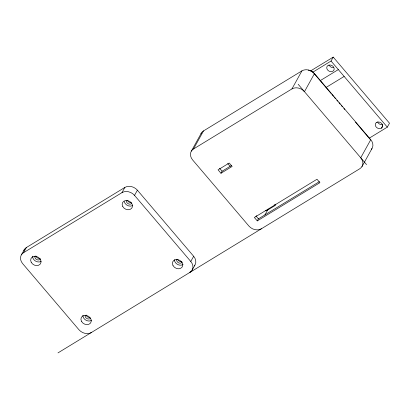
<?xml version="1.0" encoding="UTF-8"?>
<svg xmlns="http://www.w3.org/2000/svg" width="410" height="410" viewBox="0 0 410 410"><rect width="100%" height="100%" fill="white"/><g stroke="black" fill="none" stroke-linecap="round" stroke-linejoin="round"><path stroke-width="0.61" d="M21.422 254.779L24.298 249.593M91.461 332.469A9.261 7.529 29 0 1 78.93 329.722L22.658 263.625A9.261 7.529 29 0 1 23.544 252.693L26.419 247.507L124.85 187.442A9.261 7.529 29 0 1 137.386 190.184L193.658 256.286A9.261 7.529 29 0 1 194.304 265.926M23.544 252.693L121.975 192.628L124.85 187.442M190.465 271.369L189.891 272.404A9.261 7.529 29 0 0 190.783 261.472L134.511 195.37L137.386 190.184M191.373 151.075L201.392 132.999M261.416 228.759A9.261 7.529 29 0 1 248.88 226.018L192.608 159.921A9.261 7.529 29 0 1 193.499 148.984L203.519 130.913L301.95 70.848A9.261 7.529 29 0 1 314.48 73.595L370.753 139.692A9.261 7.529 29 0 1 371.404 149.332M220.969 173.266L232.152 166.439L229.241 163.021L218.058 169.848L220.969 173.266L222.102 171.221L231.686 165.373M190.783 261.472L193.658 256.286M193.499 148.984L291.93 88.924L301.95 70.848M192.018 270.318L194.893 265.132M314.48 73.595L304.461 91.666A9.261 7.529 29 0 0 291.93 88.924M312.466 72.38L331.049 61.044L333.228 57.113L389.5 123.21L387.322 127.141L369.297 138.139M255.953 216.731L256.563 215.639M257.27 220.898L319.908 182.681L316.997 179.257L254.359 217.479L257.27 220.898L258.402 218.858L319.405 181.63M264.875 215.004L268.125 209.141M265.26 210.725A5.248 4.269 29 0 0 267.602 210.084L274.987 205.579L275.771 204.165M370.753 139.692L360.733 157.768A9.261 7.529 29 0 1 359.847 168.7L57.994 352.887M381.372 128.14L382.735 125.685M361.968 166.614L371.988 148.538M90.682 318.052L90.22 318.529A3.085 2.511 29 0 1 85.552 317.299L85.249 316.622A3.085 2.511 29 0 1 85.234 315.264M310.339 71.079L333.228 57.113M320.292 80.596L338.327 69.587M326.109 87.432L344.149 76.429M181.845 261.472L181.343 261.6A3.085 2.511 29 0 1 177.638 259.289M331.049 61.044L387.322 127.141M331.054 93.46L313.676 73.047A6.944 5.648 29 0 0 313.061 72.401M331.88 94.428L333.535 96.376M334.36 97.344L335.606 98.805M336.846 100.26L337.671 101.234M338.916 102.695L340.156 104.15M341.397 105.611L342.222 106.579M343.877 108.527L344.707 109.496M355.465 122.134L369.948 139.144M298.167 84.27L366.555 164.605M274.188 204.636L274.987 205.579M227.714 163.523L230.2 166.445M219.555 168.233L222.102 171.221M256.219 216.29L258.402 218.858M86.12 315.049L86.423 315.726A3.085 2.511 29 0 0 89.769 317.437M200.941 133.875A9.261 7.529 29 0 1 203.519 130.913M382.443 124.65A3.859 3.136 29 0 1 377.677 121.99M333.443 67.717A3.859 3.136 29 0 1 329.353 65.405M121.975 192.628A9.261 7.529 29 0 1 134.511 195.37M23.847 250.469A9.261 7.529 29 0 1 26.419 247.507M308.243 70.177A6.944 5.648 29 0 1 309.114 70.32M309.975 70.556A6.944 5.648 29 0 1 312.374 71.822M131.677 203.473A3.085 2.511 29 0 1 128.192 203.729A3.085 2.511 29 0 1 126.408 200.685M131.328 202.53A3.085 2.511 29 0 1 127.469 200.485M182.214 262.169A3.085 2.511 29 0 1 181.174 262.994L180.472 263.174A3.085 2.511 29 0 1 176.715 259.499M40.129 258.279A3.085 2.511 29 0 1 37.172 257.746L36.567 257.224A3.085 2.511 29 0 1 35.839 255.917M40.37 259.094A3.085 2.511 29 0 1 36.3 259.32L35.696 258.797A3.085 2.511 29 0 1 35.009 256.142M91.502 320.353A5.402 4.392 29 0 1 85.787 320.097A5.402 4.392 29 0 1 82.933 315.234M41.241 261.319A5.402 4.392 29 0 1 35.532 261.062A5.402 4.392 29 0 1 32.677 256.199M183.132 264.435A5.402 4.392 29 0 1 177.448 264.363A5.402 4.392 29 0 1 174.419 259.566M132.691 205.518A5.402 4.392 29 0 1 124.245 201.52M376.816 122.313L376.108 122.79A3.859 3.136 29 0 0 376.262 127.12A3.859 3.136 29 0 0 381.121 128.309L381.823 127.838A3.859 3.136 29 0 0 381.982 123.881L381.32 123.154A3.859 3.136 29 0 0 376.816 122.313M328.738 65.164L327.949 65.533A3.859 3.136 29 0 0 327.431 69.741A3.859 3.136 29 0 0 332.172 71.494L332.966 71.125A3.859 3.136 29 0 0 333.735 67.327L333.181 66.538A3.859 3.136 29 0 0 328.738 65.164M122.651 206.338A5.402 4.392 29 0 0 131.6 208.388A5.402 4.392 29 0 0 127.766 200.618A5.402 4.392 29 0 0 122.651 206.338M173.02 265.583A5.402 4.392 29 0 0 181.989 267.264A5.402 4.392 29 0 0 177.776 259.602A5.402 4.392 29 0 0 173.02 265.583M81.441 321.255A5.402 4.392 29 0 0 90.395 323.213A5.402 4.392 29 0 0 86.469 315.469A5.402 4.392 29 0 0 81.441 321.255M31.18 262.221A5.402 4.392 29 0 0 40.139 264.178A5.402 4.392 29 0 0 36.208 256.434A5.402 4.392 29 0 0 31.18 262.221"/></g></svg>
